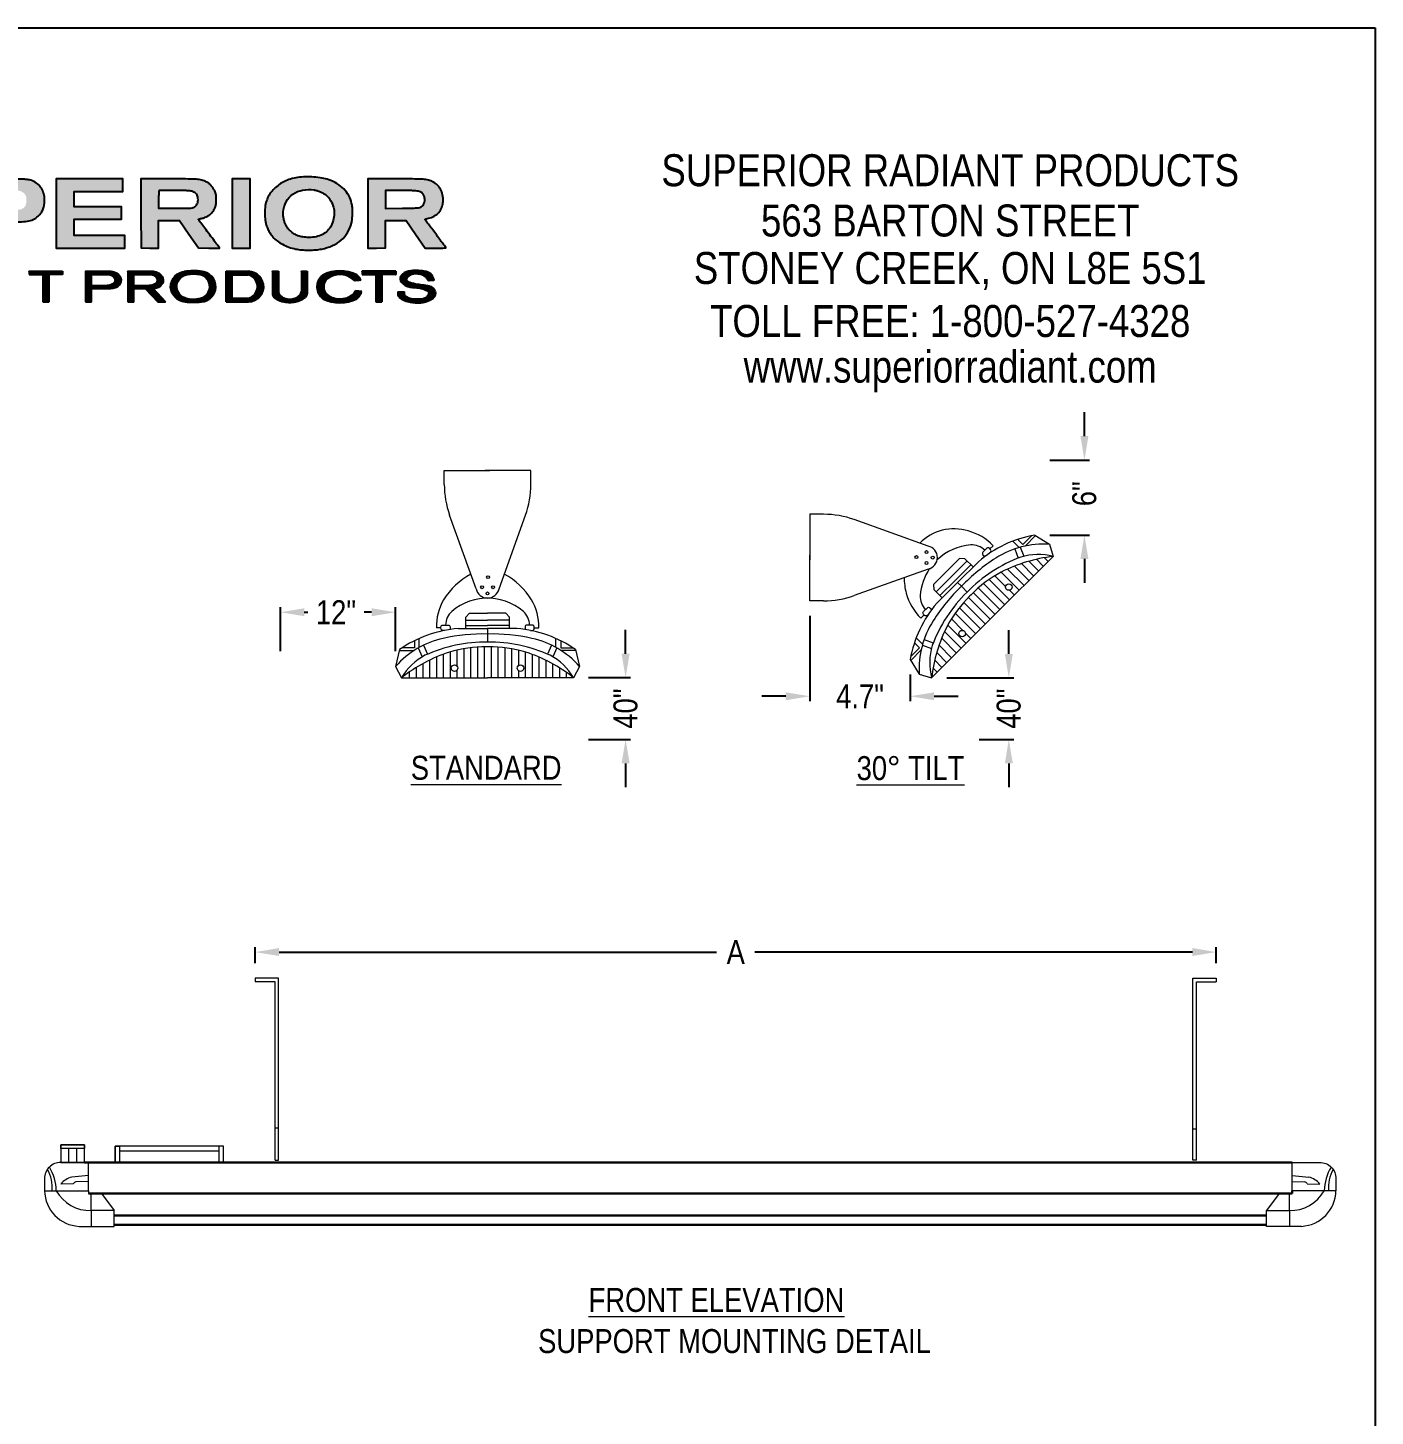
# Model space of a CAD drawing. Extents: x 0 to 216, y -4 to 280.
# Drawn here: x 82 to 216, y 141.8 to 280 of the extents above; entities that cross this region are included whole.
import ezdxf

# ---------------------------------------------------------------- set-up
doc = ezdxf.new("R2010")
doc.units = 0
doc.header["$LTSCALE"] = 10
doc.header["$MEASUREMENT"] = 0
doc.layers.get('0').update_dxf_attribs({"linetype": 'CONTINUOUS'})
for name, color, linetype, lineweight in [('CADdetails-1-ANNO', 41, 'CONTINUOUS', 5), ('CADdetails-3-FINE', 11, 'CONTINUOUS', 5), ('CADdetails-4-LIGHT', 3, 'CONTINUOUS', 9), ('CADdetails-6-HEAVY', 6, 'CONTINUOUS', 30), ('Company LOGO$0$CADdetails-1-ANNO', 41, 'CONTINUOUS', 5)]:
    doc.layers.add(name, color=color, linetype=linetype, lineweight=lineweight)
doc.layers.add('Company LOGO$0$CADdetails-9-TITLEBLOCK', color=7, linetype='CONTINUOUS')
doc.styles.add('CADdetails-DIMENSIONS', font='ARIALN.TTF', dxfattribs={"height": 2.38})
doc.styles.add('CADdetails-NOTES', font='ARIALN.TTF', dxfattribs={"height": 2.38})
doc.styles.add('Company LOGO$0$CADdetails-SUBHEADING', font='ARIALN.TTF', dxfattribs={"height": 3.18})
doc.dimstyles.new('CADdetails-LEADER', dxfattribs={"dimtxt": 2.38, "dimasz": 2.38, "dimexe": 0.5, "dimexo": 1.5, "dimgap": 1, "dimtad": 0, "dimzin": 0, "dimdsep": 46, "dimtxsty": 'CADdetails-DIMENSIONS', "dimcen": 1, "dimclrd": 256, "dimclre": 256, "dimclrt": 256, "dimadec": 0, "dimazin": 0, "dimtfac": 1, "dimtdec": 4, "dimtofl": 0, "dimtmove": 0, "dimatfit": 3, "dimfxl": 1, "dimtolj": 1, "dimtzin": 0, "dimarcsym": 0})
pattern_1 = [(45, (-49.9364405, 225.66883), (-0.00461901477, 0.00461901477), [])]

# ---------------------------------------------------------------- blocks, each defined once
blk = doc.blocks.new('*T13')
at = {"layer": 'Company LOGO$0$CADdetails-1-ANNO', "color": 0, "transparency": 16777216, "char_height": 3.18, "width": 65.4473, "attachment_point": 5, "style": 'Company LOGO$0$CADdetails-SUBHEADING'}
for s, insert in [('SUPERIOR RADIANT PRODUCTS', (32.78, -2.5)), ('563 BARTON STREET', (32.78, -7.5))]:
    blk.add_mtext(s, dxfattribs=dict(at, insert=insert))
at = {"layer": 'Company LOGO$0$CADdetails-1-ANNO', "transparency": 16777216, "char_height": 3.18, "width": 65.4473, "attachment_point": 5, "style": 'Company LOGO$0$CADdetails-SUBHEADING'}
for s, insert in [('STONEY CREEK, ON L8E 5S1', (32.78, -12.5)), ('TOLL FREE: 1-800-527-4328', (32.78, -17.5)), ('www.superiorradiant.com', (32.78, -22.5))]:
    blk.add_mtext(s, dxfattribs=dict(at, insert=insert))
blk = doc.blocks.new('Company LOGO')
at = {"layer": 'Company LOGO$0$CADdetails-9-TITLEBLOCK', "true_color": 0x000000}
h = blk.add_hatch(color=18, dxfattribs=at)
h.dxf.hatch_style = 1
h.set_gradient(color2=(0, 0, 0), name='HEMISPHERICAL')
h.paths.add_polyline_path([(82.11, 260.79, 0.07868), (82.63, 260.99, 0.067262), (83.09, 261.35, 0.060851), (83.35, 261.68, 0.055933), (83.53, 262.08, 0.052707), (83.62, 262.53, 0.114528), (83.49, 263.68, 0.074393), (83.24, 264.15, 0.082371), (82.82, 264.54, 0.067527), (82.28, 264.82, 0.068457), (81.86, 264.91, 0.011927), (80.97, 264.94, 0.000674), (79.24, 264.95), (76.53, 264.97), (76.53, 261.52), (76.53, 258.06), (77.41, 258.08), (78.28, 258.09), (78.3, 259.38), (78.31, 260.68), (79.93, 260.68, 0.008199), (81.35, 260.7, 0.044275)])
h.paths.add_polyline_path([(79.73, 263.8), (78.31, 263.82), (78.31, 262.82), (78.31, 261.83), (79.56, 261.83, 0.004995), (80.43, 261.84, 0.022217), (80.94, 261.87, 0.038518), (81.27, 261.93, 0.089222), (81.5, 262.04, 0.153469), (81.77, 262.39, 0.108377), (81.83, 262.89, 0.33505), (81.35, 263.69, 0.111427), (81.1, 263.78, 0.002975)], flags=16)
h = blk.add_hatch(color=18, dxfattribs=at)
h.dxf.hatch_style = 1
h.set_gradient(color2=(0, 0, 0), name='HEMISPHERICAL')
h.paths.add_polyline_path([(86.56, 262.19), (86.56, 262.95), (86.56, 263.71), (88.99, 263.71), (91.42, 263.71), (91.42, 264.34), (91.42, 264.96), (88.11, 264.96), (84.79, 264.96), (84.79, 261.51), (84.79, 258.06), (88.21, 258.06), (91.63, 258.06), (91.63, 258.69), (91.63, 259.32), (89.11, 259.33), (86.59, 259.34), (86.58, 260.14), (86.56, 260.94), (88.92, 260.94), (91.27, 260.94), (91.27, 261.57), (91.27, 262.19), (88.92, 262.19)])
h = blk.add_hatch(color=18, dxfattribs=at)
h.dxf.hatch_style = 1
h.set_gradient(color2=(0, 0, 0), name='HEMISPHERICAL')
h.paths.add_polyline_path([(99.27, 264.84, 0.040744), (98.75, 264.92, 0.017185), (97.91, 264.95, 0.001825), (95.96, 264.96), (93.2, 264.96), (93.21, 261.53), (93.23, 258.09), (94.1, 258.08), (94.98, 258.06), (94.98, 259.45), (94.98, 260.83), (96.01, 260.83), (97.04, 260.83), (97.98, 259.46), (98.93, 258.09), (99.98, 258.08, 0.002485), (100.39, 258.07, 0.007859), (101.04, 258.08, 0.249062), (101.04, 258.09, 0.094653), (101.04, 258.1, 0.008065), (100.64, 258.65, -0.000707), (99.39, 260.3, -0.012975), (98.9, 260.98, 0.083534), (99.72, 261.18, 0.063156), (100.07, 261.39, 0.065463), (100.35, 261.67, 0.081268), (100.64, 262.21, 0.058131), (100.7, 262.57, 0.007145), (100.7, 262.9, 0.007143), (100.7, 263.23, 0.032421), (100.68, 263.43, 0.035338), (100.65, 263.55, 0.070572), (100.4, 264.05, 0.07984), (99.96, 264.52, 0.086812)])
h.paths.add_polyline_path([(98.73, 262.43, -0.279914), (98.32, 262.08, -0.026815), (98.07, 262.05, -0.01179), (97.63, 262.04, -0.001331), (96.64, 262.04), (94.98, 262.04), (94.98, 263.04, -0.010957), (94.99, 263.5, -0.003034), (95, 263.8, -0.001314), (95.74, 263.81, -0.003524), (96.65, 263.8, -0.001744), (98.24, 263.69, -0.348502), (98.86, 263.18, -0.130841)], flags=16)
h = blk.add_hatch(color=18, dxfattribs=at)
h.dxf.hatch_style = 1
h.set_gradient(color2=(0, 0, 0), name='HEMISPHERICAL')
h.paths.add_polyline_path([(104.07, 264.96), (103.18, 264.96), (102.29, 264.96), (102.29, 261.51), (102.29, 258.06), (103.18, 258.06), (104.07, 258.06), (104.07, 261.51)])
h = blk.add_hatch(color=18, dxfattribs=at)
h.dxf.hatch_style = 1
h.set_gradient(color2=(0, 0, 0), name='HEMISPHERICAL')
h.paths.add_polyline_path([(105.61, 262.39, -0.110772), (106.05, 263.47, -0.072017), (106.79, 264.26, -0.062718), (107.5, 264.71, -0.042543), (108.1, 264.94, -0.029501), (108.8, 265.09, -0.031802), (109.57, 265.16, -0.023966), (110.42, 265.14, -0.024363), (111.24, 265.04, -0.040526), (111.91, 264.87, -0.055199), (112.72, 264.49, -0.09864), (113.72, 263.57, -0.129738), (114.24, 262.22, -0.042027), (114.24, 261.01, -0.041922), (114.16, 260.55, -0.073124), (113.77, 259.63, -0.078052), (113.14, 258.87, -0.07375), (112.28, 258.32, -0.075434), (110.83, 257.92, -0.01988), (109.9, 257.88, -0.020507), (108.95, 257.92, -0.048332), (107.94, 258.17, -0.063167), (106.87, 258.72, -0.063511), (106.34, 259.18, -0.04192), (106.12, 259.48, -0.046125), (105.74, 260.23, -0.043491), (105.61, 260.66, -0.021307), (105.58, 260.83, -0.007529), (105.56, 261.02, -0.067361)])
h.paths.add_polyline_path([(112.32, 262.32, -0.129864), (112.42, 261.14, -0.07732), (112.1, 260.23, -0.205339), (110.88, 259.26, -0.064917), (109.92, 259.14, -0.044326), (109.18, 259.21, -0.144234), (108.13, 259.73, -0.025769), (107.92, 259.95, -0.105558), (107.54, 260.58, -0.021178), (107.44, 260.91, -0.018498), (107.4, 261.11, -0.045185), (107.37, 261.45, -0.018519), (107.38, 261.64, -0.098369), (107.68, 262.68, -0.117492), (108.34, 263.44, -0.112412), (109.3, 263.85, -0.084426), (110.45, 263.86, -0.03394), (110.9, 263.74, 0.028926), (110.67, 263.81, -0.076069), (111.6, 263.39, -0.029427), (111.87, 263.11, -0.093366)], flags=16)
h = blk.add_hatch(color=18, dxfattribs=at)
h.dxf.hatch_style = 1
h.set_gradient(color2=(0, 0, 0), name='HEMISPHERICAL')
h.paths.add_polyline_path([(123.26, 262.56, 0.067987), (123.26, 263.21, 0.075808), (123.08, 263.82, 0.079758), (122.74, 264.32, 0.087572), (122.27, 264.67, 0.054831), (121.82, 264.83, 0.04221), (121.31, 264.92, 0.017797), (120.47, 264.95, 0.001886), (118.52, 264.96), (115.78, 264.96), (115.78, 261.51), (115.78, 258.06), (116.65, 258.08), (117.53, 258.09), (117.54, 259.46), (117.56, 260.83), (118.57, 260.83), (119.59, 260.83), (120.54, 259.45), (121.49, 258.06), (122.52, 258.06, 0.003362), (122.92, 258.07, 0.005604), (123.26, 258.08, 0.00126), (123.55, 258.09, 0.402282), (123.56, 258.1, 0.159835), (123.55, 258.13, 0.000273), (123.26, 258.52, 0.002023), (122.93, 258.97, 0.001246), (122.54, 259.49, -0.001164), (122.15, 260.01, -0.001822), (121.81, 260.46, -0.000521), (121.5, 260.9, -0.288121), (121.5, 260.94, -0.142616), (121.52, 260.97, -0.069498), (121.58, 260.99, -0.020019), (121.68, 261.01, 0.070054), (122.27, 261.19, 0.084379), (122.75, 261.53, 0.086558), (123.09, 261.99, 0.078329)])
h.paths.add_polyline_path([(120.31, 262.06, 0.01334), (120.72, 262.08, 0.035723), (120.95, 262.11, 0.108443), (121.09, 262.17, 0.0395), (121.26, 262.33, 0.078286), (121.37, 262.48, 0.077259), (121.43, 262.66, 0.037598), (121.45, 262.9, 0.072556), (121.4, 263.25, 0.12507), (121.24, 263.51, 0.113794), (120.98, 263.67, 0.05377), (120.58, 263.76, 0.018823), (120.35, 263.78, 0.00312), (119.92, 263.8, 0.003423), (119.41, 263.81, 0.003022), (118.87, 263.81), (117.55, 263.81), (117.55, 262.92), (117.55, 262.03), (119.25, 262.05, 0.001109)], flags=16)
at = {"layer": 'Company LOGO$0$CADdetails-9-TITLEBLOCK', "true_color": 0xff6612}
h = blk.add_hatch(dxfattribs=at)
h.set_pattern_fill('ANSI31', color=30, scale=0.052258)
h.set_pattern_definition(pattern_1)
h.paths.add_polyline_path([(84.05, 255.45), (85.42, 255.45), (85.42, 255.77), (82.09, 255.77), (82.09, 255.45), (83.46, 255.45), (83.46, 252.72), (84.05, 252.72)])
h = blk.add_hatch(dxfattribs=at)
h.set_pattern_fill('ANSI31', color=30, scale=0.052258)
h.set_pattern_definition(pattern_1)
edge = h.paths.add_edge_path()
edge.add_spline(control_points=[(90.22, 254.04), (90.47, 254.08), (90.98, 254.15), (91.4, 254.95), (90.91, 255.65), (90.43, 255.73), (90.22, 255.77)], knot_values=[0, 0, 0, 0, 3.492967, 7.009247, 10.7693, 13.785722, 13.785722, 13.785722, 13.785722], degree=3, periodic=0)
edge.add_line((90.22, 255.77), (87.72, 255.77))
edge.add_line((87.72, 255.77), (87.72, 252.72))
edge.add_line((87.72, 252.72), (88.31, 252.72))
edge.add_line((88.31, 252.72), (88.31, 254.04))
edge.add_line((88.31, 254.04), (90.22, 254.04))
edge = h.paths.add_edge_path(flags=16)
edge.add_line((88.31, 255.45), (88.31, 254.35))
edge.add_line((88.31, 254.35), (89.85, 254.35))
edge.add_spline(control_points=[(89.85, 254.35), (89.98, 254.36), (90.3, 254.38), (90.8, 254.78), (90.41, 255.39), (90.04, 255.43), (89.85, 255.45)], knot_values=[0, 0, 0, 0, 1.842399, 4.622768, 7.1946, 9.854991, 9.854991, 9.854991, 9.854991], degree=3, periodic=0)
edge.add_line((89.85, 255.45), (88.31, 255.45))
h = blk.add_hatch(dxfattribs=at)
h.set_pattern_fill('ANSI31', color=30, scale=0.052258)
h.set_pattern_definition(pattern_1)
edge = h.paths.add_edge_path()
edge.add_spline(control_points=[(94.42, 254.04), (94.67, 254.08), (95.17, 254.15), (95.59, 254.95), (95.1, 255.65), (94.63, 255.73), (94.42, 255.77)], knot_values=[0, 0, 0, 0, 13.971866, 28.036988, 43.077201, 55.142889, 55.142889, 55.142889, 55.142889], degree=3, periodic=0)
edge.add_line((94.42, 255.77), (91.91, 255.77))
edge.add_line((91.91, 255.77), (91.91, 252.72))
edge.add_line((91.91, 252.72), (92.5, 252.72))
edge.add_line((92.5, 252.72), (92.5, 254.04))
edge.add_line((92.5, 254.04), (93.65, 254.04))
edge.add_line((93.65, 254.04), (94.9, 252.72))
edge.add_line((94.9, 252.72), (95.67, 252.72))
edge.add_line((95.67, 252.72), (94.42, 254.04))
edge = h.paths.add_edge_path(flags=16)
edge.add_spline(control_points=[(94.05, 255.45), (94.23, 255.43), (94.61, 255.39), (94.99, 254.78), (94.49, 254.38), (94.17, 254.36), (94.05, 254.35)], knot_values=[0, 0, 0, 0, 10.641563, 20.928893, 32.05037, 39.419964, 39.419964, 39.419964, 39.419964], degree=3, periodic=0)
edge.add_line((94.05, 254.35), (92.5, 254.35))
edge.add_line((92.5, 254.35), (92.5, 255.45))
edge.add_line((92.5, 255.45), (94.05, 255.45))
h = blk.add_hatch(dxfattribs=at)
h.set_pattern_fill('ANSI31', color=30, scale=0.052258)
h.set_pattern_definition(pattern_1)
h.paths.add_polyline_path([(99.29, 255.75, 0.066764), (97.52, 255.75, 0.370424), (96.16, 254.16, 0.345049), (97.51, 252.73, 0.062218), (99.33, 252.73, 0.345049), (100.68, 254.16, 0.377117)])
h.paths.add_polyline_path([(100.06, 254.19, -0.370184), (98.93, 253.04, -0.073295), (97.91, 253.04, -0.370184), (96.78, 254.19, -0.395053), (97.89, 255.44, -0.075891), (98.95, 255.44, -0.395053)], flags=16)
h = blk.add_hatch(dxfattribs=at)
h.set_pattern_fill('ANSI31', color=30, scale=0.052258)
h.set_pattern_definition(pattern_1)
h.paths.add_polyline_path([(103.74, 255.77), (101.7, 255.77), (101.7, 252.72), (103.91, 252.72, 0.378342), (105.43, 254.16, 0.431115)])
h.paths.add_polyline_path([(102.29, 255.41), (102.29, 253.08), (103.91, 253.08, 0.317845), (104.81, 254.19, 0.345632), (103.91, 255.41)], flags=16)
h = blk.add_hatch(dxfattribs=at)
h.set_pattern_fill('ANSI31', color=30, scale=0.052258)
h.set_pattern_definition(pattern_1)
h.paths.add_polyline_path([(109.77, 255.77), (109.18, 255.77), (109.18, 253.75, -0.208331), (109.01, 253.37, -0.393179), (107.05, 253.37, -0.208331), (106.89, 253.75), (106.89, 255.77), (106.3, 255.77), (106.3, 253.56, 0.221294), (106.48, 253.16, 0.347862), (109.58, 253.2, 0.226398), (109.77, 253.6)])
h = blk.add_hatch(dxfattribs=at)
h.set_pattern_fill('ANSI31', color=30, scale=0.052258)
h.set_pattern_definition(pattern_1)
h.paths.add_polyline_path([(111.32, 255.4, 0.501801), (111.32, 253.04, 0.250207), (114.69, 253.04, 0.0897), (114.84, 253.15, 0.101222), (115.18, 253.77), (114.58, 253.83, -0.063198), (114.43, 253.58, -0.052019), (114.35, 253.5, -0.371729), (111.6, 253.56, -0.307702), (111.6, 254.88, -0.416734), (114.46, 254.83), (115.09, 254.89, 0.073785), (114.84, 255.29, 0.0897), (114.69, 255.4, 0.250207)])
h = blk.add_hatch(dxfattribs=at)
h.set_pattern_fill('ANSI31', color=30, scale=0.052258)
h.set_pattern_definition(pattern_1)
h.paths.add_polyline_path([(117.19, 255.45), (118.56, 255.45), (118.56, 255.77), (115.22, 255.77), (115.22, 255.45), (116.6, 255.45), (116.6, 252.72), (117.19, 252.72)])
h = blk.add_hatch(dxfattribs=at)
h.set_pattern_fill('ANSI31', color=30, scale=0.052258)
h.set_pattern_definition(pattern_1)
edge = h.paths.add_edge_path()
edge.add_spline(control_points=[(122.4, 254.88), (122.33, 255.07), (122.09, 255.72), (121.08, 255.84), (120.01, 255.85), (119.28, 255.64), (118.84, 254.9), (119.56, 254.2), (120.5, 254.15), (121.06, 254.1), (121.97, 253.75), (121.61, 252.95), (120.64, 253), (119.82, 253.01), (119.41, 253.42), (119.42, 253.62), (119.42, 253.72)], knot_values=[0, 0, 0, 0, 10.880293, 38.536784, 52.198906, 69.084605, 79.050115, 94.880734, 114.206106, 133.18055, 141.847279, 151.150607, 171.78133, 191.290459, 196.793049, 202.428967, 202.428967, 202.428967, 202.428967], degree=3, periodic=0)
edge.add_line((119.42, 253.72), (118.81, 253.72))
edge.add_spline(control_points=[(118.81, 253.72), (118.8, 253.61), (118.76, 253.3), (119.25, 252.83), (120.1, 252.65), (121.23, 252.49), (122.84, 253.18), (122.24, 254.27), (121.26, 254.43), (120.53, 254.5), (119.46, 254.81), (119.9, 255.48), (120.61, 255.54), (121.42, 255.41), (121.69, 255.01), (121.82, 254.83)], knot_values=[0, 0, 0, 0, 6.302004, 17.198176, 34.176274, 55.311817, 87.665291, 100.569784, 113.56704, 141.10378, 152.434188, 159.739989, 177.106584, 191.616594, 203.85098, 203.85098, 203.85098, 203.85098], degree=3, periodic=0)
edge.add_line((121.82, 254.83), (122.4, 254.88))
at = {"layer": 'Company LOGO$0$CADdetails-9-TITLEBLOCK'}
for p, q in [((0, 280), (216, 280)), ((216, 280), (216, 0))]:
    blk.add_line(p, q, dxfattribs=at)
at = {"layer": 'Company LOGO$0$CADdetails-9-TITLEBLOCK', "color": 30, "true_color": 0xff6612}
for p, q in [((82.09, 255.77), (82.09, 255.45)), ((82.09, 255.77), (85.42, 255.77)), ((85.42, 255.77), (85.42, 255.45)), ((87.72, 255.77), (87.72, 252.72)), ((87.72, 255.77), (90.22, 255.77)), ((91.91, 255.77), (91.91, 252.72)), ((91.91, 255.77), (94.42, 255.77)), ((101.7, 252.72), (101.7, 255.77)), ((101.7, 255.77), (103.91, 255.77)), ((106.3, 255.77), (106.3, 253.56)), ((106.3, 255.77), (106.89, 255.77)), ((106.89, 255.77), (106.89, 253.75)), ((109.18, 255.77), (109.18, 253.75)), ((109.18, 255.77), (109.77, 255.77)), ((109.77, 255.77), (109.77, 253.6)), ((115.22, 255.77), (115.22, 255.45)), ((118.56, 255.77), (115.22, 255.77)), ((118.56, 255.77), (118.56, 255.45)), ((82.09, 255.45), (83.46, 255.45)), ((83.46, 255.45), (83.46, 252.72)), ((84.05, 255.45), (84.05, 252.72)), ((85.42, 255.45), (84.05, 255.45)), ((88.31, 254.35), (88.31, 255.45)), ((88.31, 255.45), (89.85, 255.45)), ((88.31, 254.35), (89.85, 254.35)), ((92.5, 254.35), (92.5, 255.45)), ((92.5, 255.45), (94.05, 255.45)), ((92.5, 254.35), (94.05, 254.35)), ((102.29, 253.08), (102.29, 255.41)), ((102.29, 255.41), (103.91, 255.41)), ((115.09, 254.89), (114.46, 254.83)), ((115.22, 255.45), (116.6, 255.45)), ((116.6, 255.45), (116.6, 252.72)), ((117.19, 255.45), (117.19, 252.72)), ((118.56, 255.45), (117.19, 255.45)), ((122.4, 254.88), (121.82, 254.83)), ((88.31, 252.72), (88.31, 254.04)), ((88.31, 254.04), (90.22, 254.04)), ((92.5, 252.72), (92.5, 254.04)), ((92.5, 254.04), (93.65, 254.04)), ((93.65, 254.04), (94.9, 252.72)), ((94.42, 254.04), (95.67, 252.72)), ((102.29, 253.08), (103.91, 253.08)), ((115.18, 253.77), (114.58, 253.83)), ((118.81, 253.72), (119.42, 253.72)), ((83.46, 252.72), (84.05, 252.72)), ((87.72, 252.72), (88.31, 252.72)), ((91.91, 252.72), (92.5, 252.72)), ((94.9, 252.72), (95.67, 252.72)), ((101.7, 252.72), (103.91, 252.72)), ((116.6, 252.72), (117.19, 252.72))]:
    blk.add_line(p, q, dxfattribs=at)
at = {"layer": 'Company LOGO$0$CADdetails-9-TITLEBLOCK'}
for points in [[(76.53, 261.52), (76.53, 258.06), (77.41, 258.08), (78.28, 258.09), (78.3, 259.38), (78.31, 260.68), (79.93, 260.68, 0.008199), (81.35, 260.7, 0.044275), (82.11, 260.79, 0.07868), (82.63, 260.99, 0.067262), (83.09, 261.35, 0.060851), (83.35, 261.68, 0.055933), (83.53, 262.08, 0.052707), (83.62, 262.53, 0.043525), (83.63, 263.02, 0.061929), (83.5, 263.64, 0.080742), (83.24, 264.15, 0.082371), (82.82, 264.54, 0.067527), (82.28, 264.82, 0.047443), (81.99, 264.88, 0.023978), (81.62, 264.92, 0.008676), (80.97, 264.94, 0.000674), (79.24, 264.95), (76.53, 264.97)], [(100.55, 258.76, -0.000555), (99.57, 260.05, -0.005749), (99.17, 260.59, -0.006029), (98.94, 260.91, -0.506618), (98.96, 260.96, -0.011708), (99, 260.97, -0.001677), (99.08, 260.99, -0.001907), (99.18, 261.02, -0.001626), (99.29, 261.04, 0.04471), (99.72, 261.18, 0.063156), (100.07, 261.39, 0.065463), (100.35, 261.67, 0.052748), (100.56, 262.03, 0.025556), (100.64, 262.21, 0.045137), (100.68, 262.37, 0.031849), (100.7, 262.57, 0.007145), (100.7, 262.9, 0.007143), (100.7, 263.23, 0.032421), (100.68, 263.43, 0.045575), (100.64, 263.58, 0.024509), (100.56, 263.77, 0.04063), (100.4, 264.05, 0.038018), (100.2, 264.31, 0.039172), (99.96, 264.52, 0.051633), (99.71, 264.67, 0.053994), (99.27, 264.84, 0.040744), (98.75, 264.92, 0.017185), (97.91, 264.95, 0.001825), (95.96, 264.96), (93.2, 264.96), (93.21, 261.53), (93.23, 258.09), (94.1, 258.08), (94.98, 258.06), (94.98, 259.45), (94.98, 260.83), (96.01, 260.83), (97.04, 260.83), (97.98, 259.46), (98.93, 258.09), (99.98, 258.08, 0.002485), (100.39, 258.07, 0.004145), (100.73, 258.07, 0.000692), (101.03, 258.08, 0.409563), (101.04, 258.09, 0.158216), (101.03, 258.11, 0.000662), (100.9, 258.3, 0.003163), (100.74, 258.51, 0.001977)], [(108.8, 265.09, 0.029501), (108.1, 264.94, 0.042544), (107.5, 264.71, 0.045051), (106.98, 264.41, 0.039423), (106.5, 264, 0.045556), (106.05, 263.47, 0.059186), (105.76, 262.92, 0.056447), (105.59, 262.29, 0.036714), (105.54, 261.54, 0.012264), (105.54, 261.31, 0.009256), (105.56, 261.06, 0.009372), (105.58, 260.83, 0.021307), (105.61, 260.66, 0.038169), (105.72, 260.28, 0.024289), (105.9, 259.87, 0.024391), (106.12, 259.48, 0.041921), (106.34, 259.18, 0.05254), (106.77, 258.79, 0.038209), (107.31, 258.45, 0.035871), (107.94, 258.17, 0.032846), (108.62, 257.98, 0.036408), (109.16, 257.9, 0.015782), (109.9, 257.88, 0.015829), (110.64, 257.9, 0.033806), (111.2, 257.98, 0.056276), (112.28, 258.32, 0.07375), (113.14, 258.87, 0.078052), (113.77, 259.63, 0.073126), (114.16, 260.55, 0.040232), (114.23, 260.99, 0.019552), (114.26, 261.55, 0.019543), (114.25, 262.12, 0.041194), (114.18, 262.55, 0.071142), (113.89, 263.3, 0.064832), (113.39, 263.96, 0.061924), (112.72, 264.49, 0.055199), (111.91, 264.87, 0.040525), (111.24, 265.04, 0.024363), (110.42, 265.14, 0.023966), (109.57, 265.16, 0.031801)], [(110.45, 263.86, -0.036517), (110.75, 263.79, -0.025131), (111.07, 263.67, -0.025318), (111.38, 263.52, -0.041251), (111.62, 263.36, -0.030263), (111.71, 263.28, -0.012793), (111.81, 263.17, -0.012603), (111.92, 263.04, -0.016086), (112.01, 262.92, -0.069213), (112.32, 262.32, -0.072218), (112.45, 261.67, -0.069794), (112.39, 260.98, -0.058508), (112.14, 260.3, -0.078364), (111.78, 259.8, -0.077949), (111.29, 259.44, -0.070779), (110.67, 259.21, -0.050031), (109.92, 259.14, -0.035755), (109.32, 259.18, -0.054356), (108.82, 259.31, -0.059242), (108.38, 259.54, -0.054154), (108, 259.87, -0.026305), (107.79, 260.1, -0.041436), (107.65, 260.33, -0.039405), (107.54, 260.58, -0.021178), (107.44, 260.91, -0.017627), (107.4, 261.1, -0.022911), (107.38, 261.28, -0.023123), (107.37, 261.45, -0.018519), (107.38, 261.64, -0.098368), (107.68, 262.68, -0.117493), (108.34, 263.44, -0.112411), (109.3, 263.85, -0.084427)], [(121.81, 260.46, -0.000476), (121.52, 260.85, -0.067072), (121.49, 260.91, -0.216906), (121.5, 260.94, -0.142616), (121.52, 260.97, -0.069498), (121.58, 260.99, -0.020019), (121.68, 261.01, 0.070054), (122.27, 261.19, 0.084379), (122.75, 261.53, 0.086558), (123.09, 261.99, 0.078329), (123.26, 262.56, 0.067987), (123.26, 263.21, 0.075808), (123.08, 263.82, 0.079758), (122.74, 264.32, 0.087572), (122.27, 264.67, 0.054831), (121.82, 264.83, 0.04221), (121.31, 264.92, 0.017797), (120.47, 264.95, 0.001886), (118.52, 264.96), (115.78, 264.96), (115.78, 261.51), (115.78, 258.06), (116.65, 258.08), (117.53, 258.09), (117.54, 259.46), (117.56, 260.83), (118.57, 260.83), (119.59, 260.83), (120.54, 259.45), (121.49, 258.06), (122.52, 258.06, 0.003362), (122.92, 258.07, 0.005604), (123.26, 258.08, 0.00126), (123.55, 258.09, 0.402282), (123.56, 258.1, 0.159835), (123.55, 258.13, 0.000273), (123.26, 258.52, 0.002023), (122.93, 258.97, 0.001246), (122.54, 259.49, -0.001164), (122.15, 260.01, -0.001822)], [(97.63, 262.04, 0.01179), (98.07, 262.05, 0.026815), (98.32, 262.08, 0.082369), (98.48, 262.13, 0.063165), (98.66, 262.26, 0.078468), (98.79, 262.43, 0.07563), (98.87, 262.63, 0.053833), (98.9, 262.87, 0.045443), (98.87, 263.13, 0.076629), (98.8, 263.35, 0.082794), (98.67, 263.52, 0.062214), (98.48, 263.65, 0.059299), (98.29, 263.73, 0.046438), (98.07, 263.77, 0.016142), (97.7, 263.79, 0.001145), (96.65, 263.8, 0.002386), (96.04, 263.81, 0.003837), (95.51, 263.81, 0.000815), (95.05, 263.8, 0.197981), (95.02, 263.78, 0.181789), (95, 263.75, 0.002505), (94.99, 263.5, 0.006665), (94.98, 263.22, 0.004291), (94.98, 262.89), (94.98, 262.04), (96.64, 262.04, 0.001331)], [(119.25, 262.05, 0.001109), (120.31, 262.06, 0.01334), (120.72, 262.08, 0.035723), (120.95, 262.11, 0.108443), (121.09, 262.17, 0.0395), (121.26, 262.33, 0.078286), (121.37, 262.48, 0.077259), (121.43, 262.66, 0.037598), (121.45, 262.9, 0.072556), (121.4, 263.25, 0.12507), (121.24, 263.51, 0.113794), (120.98, 263.67, 0.05377), (120.58, 263.76, 0.018823), (120.35, 263.78, 0.00312), (119.92, 263.8, 0.003423), (119.41, 263.81, 0.003022), (118.87, 263.81), (117.55, 263.81), (117.55, 262.92), (117.55, 262.03)]]:
    blk.add_lwpolyline(points, format="xyb", close=True, dxfattribs=at)
for points in [[(84.79, 261.51), (84.79, 258.06), (88.21, 258.06), (91.63, 258.06), (91.63, 258.69), (91.63, 259.32), (89.11, 259.33), (86.59, 259.34), (86.58, 260.14), (86.56, 260.94), (88.92, 260.94), (91.27, 260.94), (91.27, 261.57), (91.27, 262.19), (88.92, 262.19), (86.56, 262.19), (86.56, 262.95), (86.56, 263.71), (88.99, 263.71), (91.42, 263.71), (91.42, 264.34), (91.42, 264.96), (88.11, 264.96), (84.79, 264.96)], [(102.29, 261.51), (102.29, 258.06), (103.18, 258.06), (104.07, 258.06), (104.07, 261.51), (104.07, 264.96), (103.18, 264.96), (102.29, 264.96)]]:
    blk.add_lwpolyline(points, close=True, dxfattribs=at)
at = {"layer": 'Company LOGO$0$CADdetails-9-TITLEBLOCK', "color": 30, "true_color": 0xff6612}
for points in [[(97.61, 252.72, -0.364055), (96.16, 254.16, -0.400261), (97.68, 255.77, -0.347416)], [(99.23, 252.72, 0.364055), (100.68, 254.16, 0.400261), (99.16, 255.77, 0.347416)], [(103.91, 252.72, 0.378342), (105.43, 254.16, 0.400261), (103.91, 255.77, 0.347416)], [(97.68, 253.08, -0.317845), (96.78, 254.19, -0.345632), (97.68, 255.41)], [(99.16, 253.08, 0.317845), (100.06, 254.19, 0.345632), (99.16, 255.41)], [(103.91, 253.08, 0.317845), (104.81, 254.19, 0.345632), (103.91, 255.41)]]:
    blk.add_lwpolyline(points, format="xyb", dxfattribs=at)
for centre, radius, start, end in [((98.42, 249.15), 6.66, 82.5364, 97.8148), ((113.01, 252.24), 3.58, 61.9284, 118.1179), ((98.42, 251.98), 3.51, 77.846, 102.154), ((112.2, 254.22), 1.47, 126.7049, 234.8708), ((112.57, 254.22), 1.17, 145.7935, 214.2065), ((113.01, 253.43), 2.02, 43.7778, 134.2704), ((114.45, 254.94), 0.523, 41.4255, 61.9284), ((113.64, 254.23), 1.6, 24.5458, 41.4255), ((98.42, 256.51), 3.51, 257.846, 282.154), ((106.82, 253.56), 0.523, 180, 229.9124), ((108.01, 255.14), 2.49, 232.2503, 308.9737), ((107.41, 253.75), 0.523, 180, 227.0726), ((108.03, 254.43), 1.44, 227.0726, 312.9274), ((108.66, 253.75), 0.523, 312.9274, 0), ((109.25, 253.6), 0.523, 308.9737, 0), ((113.01, 256.2), 3.58, 241.8821, 298.0716), ((113.01, 255.13), 2.11, 228.0444, 309.6106), ((114.02, 253.91), 0.523, 309.6106, 321.5219), ((113.51, 254.31), 1.16, 321.5219, 335.9867), ((114.45, 253.5), 0.523, 298.0716, 318.5745), ((113.51, 254.31), 1.75, 318.9501, 342.0697), ((98.42, 260.05), 7.37, 263.7122, 276.2878)]:
    blk.add_arc(centre, radius, start, end, dxfattribs=at)
for points in [[(90.22, 255.77), (90.82, 255.58), (91.24, 254.92), (90.92, 254.26), (90.22, 254.04)], [(94.42, 255.77), (95.02, 255.58), (95.44, 254.92), (95.11, 254.26), (94.42, 254.04)], [(89.85, 255.45), (90.39, 255.3), (90.64, 254.82), (90.23, 254.41), (89.85, 254.35)], [(94.05, 255.45), (94.58, 255.3), (94.84, 254.82), (94.43, 254.41), (94.05, 254.35)], [(121.82, 254.83), (121.4, 255.31), (120.66, 255.5), (119.79, 255.25), (119.61, 254.92), (120.13, 254.62), (121.54, 254.38), (122.19, 254.17), (122.51, 253.58), (121.12, 252.62), (120.02, 252.67), (119.18, 252.96), (118.81, 253.39), (118.81, 253.72)]]:
    blk.add_spline(points, degree=3, dxfattribs=at)
blk.add_open_spline([(122.4, 254.88), (122.33, 255.07), (122.09, 255.72), (121.08, 255.84), (120.01, 255.85), (119.28, 255.64), (118.84, 254.9), (119.56, 254.2), (120.5, 254.15), (121.06, 254.1), (121.97, 253.75), (121.61, 252.95), (120.64, 253), (119.82, 253.01), (119.41, 253.42), (119.42, 253.62), (119.42, 253.72)], degree=3, knots=[0, 0, 0, 0, 10.880293, 38.536784, 52.198906, 69.084605, 79.050115, 94.880734, 114.206106, 133.18055, 141.847279, 151.150607, 171.78133, 191.290459, 196.793049, 202.428967, 202.428967, 202.428967, 202.428967], dxfattribs=at)
blk.add_blockref('*T13', (140.94, 268.3))
blk = doc.blocks.new('*D4')
at = {"layer": 'CADdetails-1-ANNO', "lineweight": -2, "transparency": 16777216}
for p, q in [((104.58, 186.91), (104.58, 188.52)), ((106.96, 188.02), (150.47, 188.02)), ((197.81, 188.02), (154.3, 188.02)), ((200.19, 186.91), (200.19, 188.52))]:
    blk.add_line(p, q, dxfattribs=at)
at = {"layer": 'CADdetails-1-ANNO', "transparency": 16777216}
for points in [[(106.96, 188.42), (106.96, 187.63), (104.58, 188.02)], [(197.81, 188.42), (197.81, 187.63), (200.19, 188.02)]]:
    blk.add_solid(points, dxfattribs=at)
at = {"layer": 'CADdetails-1-ANNO', "transparency": 16777216, "insert": (152.39, 188.02), "char_height": 2.38, "attachment_point": 5, "style": 'CADdetails-DIMENSIONS'}
blk.add_mtext('\\A1;A', dxfattribs=at)
blk = doc.blocks.new('*D6')
at = {"layer": 'CADdetails-1-ANNO', "lineweight": -2, "transparency": 16777216}
for p, q in [((187.07, 239.36), (187.07, 241.74)), ((183.63, 236.98), (187.57, 236.98)), ((183.63, 229.52), (187.57, 229.52)), ((187.07, 227.14), (187.07, 224.76))]:
    blk.add_line(p, q, dxfattribs=at)
at = {"layer": 'CADdetails-1-ANNO', "transparency": 16777216}
for points in [[(186.68, 239.36), (187.47, 239.36), (187.07, 236.98)], [(186.68, 227.14), (187.47, 227.14), (187.07, 229.52)]]:
    blk.add_solid(points, dxfattribs=at)
at = {"layer": 'CADdetails-1-ANNO', "transparency": 16777216, "insert": (187.07, 233.63), "char_height": 2.38, "attachment_point": 5, "rotation": 90, "style": 'CADdetails-DIMENSIONS'}
blk.add_mtext('\\A1;6"', dxfattribs=at)
blk = doc.blocks.new('*D7')
at = {"layer": 'CADdetails-1-ANNO', "lineweight": -2, "transparency": 16777216}
for p, q in [((159.75, 221.47), (159.75, 212.98)), ((169.74, 215.64), (169.74, 212.98)), ((157.37, 213.48), (154.99, 213.48)), ((172.12, 213.48), (174.5, 213.48))]:
    blk.add_line(p, q, dxfattribs=at)
at = {"layer": 'CADdetails-1-ANNO', "transparency": 16777216}
for points in [[(157.37, 213.87), (157.37, 213.08), (159.75, 213.48)], [(172.12, 213.87), (172.12, 213.08), (169.74, 213.48)]]:
    blk.add_solid(points, dxfattribs=at)
at = {"layer": 'CADdetails-1-ANNO', "transparency": 16777216, "insert": (164.75, 213.48), "char_height": 2.38, "attachment_point": 5, "style": 'CADdetails-DIMENSIONS'}
blk.add_mtext('\\A1;4.7"', dxfattribs=at)
blk = doc.blocks.new('*D8')
at = {"layer": 'CADdetails-1-ANNO', "lineweight": -2, "transparency": 16777216}
for p, q in [((107.09, 217.95), (107.09, 222.34)), ((109.47, 221.84), (109.83, 221.84)), ((116.17, 221.84), (115.41, 221.84)), ((118.55, 217.95), (118.55, 222.34))]:
    blk.add_line(p, q, dxfattribs=at)
at = {"layer": 'CADdetails-1-ANNO', "transparency": 16777216}
for points in [[(109.47, 222.23), (109.47, 221.44), (107.09, 221.84)], [(116.17, 222.23), (116.17, 221.44), (118.55, 221.84)]]:
    blk.add_solid(points, dxfattribs=at)
at = {"layer": 'CADdetails-1-ANNO', "transparency": 16777216, "insert": (112.62, 221.84), "char_height": 2.38, "attachment_point": 5, "style": 'CADdetails-DIMENSIONS'}
blk.add_mtext('\\A1;12"', dxfattribs=at)
blk = doc.blocks.new('*D9')
at = {"layer": 'CADdetails-1-ANNO', "lineweight": -2, "transparency": 16777216}
for p, q in [((141.43, 217.71), (141.43, 220.09)), ((137.75, 215.33), (141.93, 215.33)), ((137.75, 209.18), (141.93, 209.18)), ((141.43, 206.8), (141.43, 204.42))]:
    blk.add_line(p, q, dxfattribs=at)
at = {"layer": 'CADdetails-1-ANNO', "transparency": 16777216}
for points in [[(141.03, 217.71), (141.83, 217.71), (141.43, 215.33)], [(141.03, 206.8), (141.83, 206.8), (141.43, 209.18)]]:
    blk.add_solid(points, dxfattribs=at)
at = {"layer": 'CADdetails-1-ANNO', "transparency": 16777216, "insert": (141.43, 212.25), "char_height": 2.38, "attachment_point": 5, "rotation": 90, "style": 'CADdetails-DIMENSIONS'}
blk.add_mtext('\\A1;40"', dxfattribs=at)
blk = doc.blocks.new('*D10')
at = {"layer": 'CADdetails-1-ANNO', "lineweight": -2, "transparency": 16777216}
for p, q in [((179.55, 217.69), (179.55, 220.07)), ((173.37, 215.31), (180.05, 215.31)), ((176.59, 209.18), (180.05, 209.18)), ((179.55, 206.8), (179.55, 204.42))]:
    blk.add_line(p, q, dxfattribs=at)
at = {"layer": 'CADdetails-1-ANNO', "transparency": 16777216}
for points in [[(179.16, 217.69), (179.95, 217.69), (179.55, 215.31)], [(179.16, 206.8), (179.95, 206.8), (179.55, 209.18)]]:
    blk.add_solid(points, dxfattribs=at)
at = {"layer": 'CADdetails-1-ANNO', "transparency": 16777216, "insert": (179.55, 212.24), "char_height": 2.38, "attachment_point": 5, "rotation": 90, "style": 'CADdetails-DIMENSIONS'}
blk.add_mtext('\\A1;40"', dxfattribs=at)

msp = doc.modelspace()

# ---------------------------------------------------------------- hatches: boundary and pattern name
at = {"layer": 'CADdetails-4-LIGHT'}
h = msp.add_hatch(dxfattribs=at)
h.set_pattern_fill('ANSI31', color=256, scale=5.432119, angle=90)
h.set_pattern_definition([(135, (40.7084, -415.8451), (-0.48013606, -0.48013606), [])])
h.paths.add_polyline_path([(178.8, 225.835, 0.0798032), (175.8, 223.574), (175.684, 223.458, 0.0757342), (173.426, 220.461, 0.0884907), (171.867, 215.306), (177.911, 221.35), (183.955, 227.394, 0.0884907)])
h.paths.add_polyline_path([(175.147, 219.941, -1), (174.684, 219.478, -1)], flags=16)
h.paths.add_polyline_path([(179.783, 224.577, -1), (179.32, 224.114, -1)], flags=16)
h = msp.add_hatch(dxfattribs=at)
h.set_pattern_fill('ANSI31', color=256, scale=5.432119, angle=45)
h.set_pattern_definition([(90, (-419.8815, -138.2217), (-0.6790149, 0), [])])
h.paths.add_polyline_path([(131.5, 217.869, 0.0798032), (127.781, 218.391), (127.617, 218.391, 0.0757342), (123.9, 217.869, 0.0884907), (119.153, 215.326), (127.7, 215.326), (136.248, 215.326, 0.0884907)])
h.paths.add_polyline_path([(124.749, 216.285, -1), (124.095, 216.285, -1)], flags=16)
h.paths.add_polyline_path([(131.306, 216.285, -1), (130.651, 216.285, -1)], flags=16)

# ---------------------------------------------------------------- linework, layer by layer
at = {"layer": 'CADdetails-3-FINE'}
for p, q in [((123.392, 234.565), (123.392, 235.941)), ((123.392, 235.941), (127.935, 235.941)), ((132.008, 235.941), (127.465, 235.941)), ((132.008, 234.565), (132.008, 235.941)), ((126.561, 224.157), (123.924, 231.508)), ((128.839, 224.157), (131.476, 231.508)), ((161.124, 231.587), (159.748, 231.587)), ((159.748, 231.587), (159.748, 227.043)), ((171.533, 228.417), (164.182, 231.055)), ((182.126, 229.518), (183.582, 228.612)), ((177.677, 228.14), (177.999, 228.461)), ((183.582, 228.612), (183.955, 227.394)), ((159.748, 222.971), (159.748, 227.514)), ((176.52, 226.87), (174.456, 224.805)), ((183.955, 227.394), (177.911, 221.35)), ((171.533, 226.14), (164.182, 223.503)), ((161.124, 222.971), (159.748, 222.971)), ((171.121, 221.583), (170.799, 221.262)), ((171.867, 215.306), (177.911, 221.35)), ((123.064, 220.293), (122.609, 220.293)), ((124.78, 220.213), (127.7, 220.213)), ((130.62, 220.213), (127.7, 220.213)), ((118.944, 218.122), (118.555, 216.452)), ((136.456, 218.122), (136.846, 216.452)), ((169.743, 217.135), (170.648, 215.679)), ((118.555, 216.452), (119.153, 215.326)), ((136.846, 216.452), (136.248, 215.326)), ((170.648, 215.679), (171.867, 215.306)), ((119.153, 215.326), (127.7, 215.326)), ((136.248, 215.326), (127.7, 215.326)), ((86.022, 168.464), (86.022, 167.095)), ((86.818, 168.464), (86.818, 167.095)), ((91.079, 168.248), (100.978, 168.248)), ((86.487, 164.97), (85.241, 164.937)), ((88.001, 165.797), (86.341, 165.632)), ((88.001, 165.205), (86.746, 165.152)), ((207.727, 165.797), (209.387, 165.632)), ((207.727, 165.205), (208.982, 165.152)), ((209.241, 164.97), (210.487, 164.937)), ((88.001, 164.277), (88.001, 163.998)), ((88.27, 162.305), (88.27, 163.998)), ((89.29, 163.998), (90.547, 162.305)), ((206.438, 163.998), (205.181, 162.305)), ((207.458, 162.305), (207.458, 163.998)), ((87.073, 160.728), (88.27, 160.728)), ((208.655, 160.728), (207.458, 160.728))]:
    msp.add_line(p, q, dxfattribs=at)
for points in [[(175.996, 226.345), (175.19, 227.15), (174.643, 227.172), (173.366, 225.895)], [(172.916, 223.265), (172.111, 224.07), (172.089, 224.617), (173.366, 225.895)], [(125.523, 220.213), (125.523, 221.351), (125.894, 221.754), (127.7, 221.754)], [(129.878, 220.213), (129.878, 221.351), (129.507, 221.754), (127.7, 221.754)]]:
    msp.add_lwpolyline(points, dxfattribs=at)
for points in [[(85.251, 167.095), (87.589, 167.095), (87.589, 168.853), (85.251, 168.853)], [(85.251, 168.853), (87.589, 168.853), (87.589, 168.464), (85.251, 168.464)], [(90.643, 167.095), (101.415, 167.095), (101.415, 168.722), (90.643, 168.722)], [(90.643, 168.722), (91.079, 168.722), (91.079, 167.095), (90.643, 167.095)], [(101.415, 168.722), (100.978, 168.722), (100.978, 167.095), (101.415, 167.095)], [(90.547, 162.305), (88.27, 162.305), (88.27, 160.728), (90.547, 160.728)], [(205.181, 162.305), (207.458, 162.305), (207.458, 160.728), (205.181, 160.728)]]:
    msp.add_lwpolyline(points, close=True, dxfattribs=at)
for points in [[(88.001, 167.095), (85.251, 167.095, 0.4142136), (83.632, 165.476), (83.632, 164.277), (88.001, 164.277)], [(207.727, 167.095), (210.477, 167.095, -0.4142136), (212.096, 165.476), (212.096, 164.277), (207.727, 164.277)]]:
    msp.add_lwpolyline(points, format="xyb", close=True, dxfattribs=at)
for centre, radius, start, end in [((132.446, 234.565), 9.054, 180, 199.73646), ((122.955, 234.565), 9.054, 340.26354, 0), ((161.124, 222.533), 9.054, 70.26354, 90), ((174.109, 225.289), 4.849, 73.09022, 134.93249), ((174.11, 224.717), 5.398, 43.91419, 74.86202), ((184.175, 217.923), 11.774, 100.02538, 130.55155), ((171.282, 227.279), 1.166, 282.44713, 77.55287), ((176.194, 223.061), 5.491, 94.54206, 133.32104), ((175.81, 226.528), 2.008, 47.40676, 91.45854), ((183.042, 219.769), 8.86, 86.50767, 122.59644), ((188.257, 211.552), 18.592, 122.49398, 136.19498), ((185.921, 213.559), 14.712, 110.62, 135.60467), ((182.464, 221.629), 5.954, 75.49463, 106.82605), ((129.269, 219.44), 6.971, 117.61418, 148.49436), ((126.132, 219.44), 6.971, 31.50564, 62.38582), ((176.112, 225.368), 6.971, 180.70724, 193.49436), ((176.2, 223.067), 5.491, 145.44424, 175.45794), ((127.7, 224.408), 1.166, 192.44713, 347.55287), ((185.702, 213.339), 14.712, 134.39533, 159.38), ((187.709, 211.003), 18.592, 133.80502, 147.50602), ((128.007, 220.395), 5.398, 150.13798, 181.08581), ((127.704, 217.75), 5.491, 87.59043, 130.45794), ((127.696, 217.75), 5.491, 49.54206, 92.40957), ((127.394, 220.395), 5.398, 358.91419, 29.86202), ((161.124, 232.024), 9.054, 270, 289.73646), ((174.543, 225.151), 5.398, 195.13798, 226.08581), ((181.338, 215.085), 11.774, 139.44845, 169.97462), ((172.733, 223.451), 2.008, 178.54146, 222.59324), ((125.524, 220.473), 2.008, 133.54146, 177.59324), ((129.876, 220.473), 2.008, 2.40676, 46.45854), ((125.694, 208.474), 11.774, 94.44845, 124.97462), ((129.707, 208.474), 11.774, 55.02538, 85.55155), ((179.492, 216.218), 8.86, 147.40356, 183.49233), ((125.19, 210.58), 8.86, 102.40356, 138.49233), ((127.545, 204.153), 14.712, 89.39533, 114.38), ((127.312, 201.082), 18.592, 88.80502, 102.50602), ((128.088, 201.082), 18.592, 77.49398, 91.19498), ((127.855, 204.153), 14.712, 65.62, 90.60467), ((130.211, 210.58), 8.86, 41.50767, 77.59644), ((177.632, 216.797), 5.954, 163.17395, 194.50537), ((124.283, 212.305), 5.954, 118.17395, 149.50537), ((131.117, 212.305), 5.954, 30.49463, 61.82605), ((80.704, 164.607), 3.684, 354.86043, 29.11857), ((80.195, 164.194), 4.603, 1.02847, 31.80848), ((215.533, 164.194), 4.603, 148.19152, 178.97153), ((215.024, 164.607), 3.684, 150.88143, 185.13957), ((86.867, 163.579), 2.119, 104.38438, 140.13047), ((86.869, 164.703), 0.466, 105.32123, 145.08484), ((208.859, 164.703), 0.466, 34.91516, 74.67877), ((208.861, 163.579), 2.119, 39.86953, 75.61562), ((87.241, 164.334), 3.609, 180.89635, 267.3235), ((88.159, 166.154), 3.85, 209.17668, 271.65127), ((207.569, 166.154), 3.85, 268.34873, 330.82332), ((208.487, 164.334), 3.609, 272.6765, 359.10365)]:
    msp.add_arc(centre, radius, start, end, dxfattribs=at)
at = {"layer": 'CADdetails-4-LIGHT'}
for p, q in [((180.949, 228.596), (181.811, 229.458)), ((182.209, 229.466), (181.172, 228.429)), ((180.596, 228.284), (179.962, 228.918)), ((180.138, 228.139), (180.482, 227.229)), ((180.452, 229.093), (180.949, 228.596)), ((180.692, 228.311), (181.033, 227.409)), ((172.391, 222.74), (174.456, 224.805)), ((174.456, 224.805), (174.839, 224.421)), ((174.456, 224.805), (174.839, 224.421)), ((174.839, 224.421), (175.409, 223.852)), ((174.839, 224.421), (175.409, 223.852)), ((175.8, 223.574), (175.684, 223.458)), ((127.7, 220.213), (127.7, 219.67)), ((127.7, 220.213), (127.7, 219.67)), ((132.337, 220.293), (132.791, 220.293)), ((120.428, 219.005), (120.428, 218.302)), ((120.898, 218.331), (120.898, 219.227)), ((121.325, 218.552), (121.725, 217.665)), ((127.781, 218.391), (127.617, 218.391)), ((127.7, 219.67), (127.7, 218.864)), ((127.7, 219.67), (127.7, 218.864)), ((134.076, 218.552), (133.675, 217.665)), ((134.502, 218.331), (134.502, 219.227)), ((134.972, 219.005), (134.972, 218.302)), ((170.665, 218.312), (169.803, 217.45)), ((170.167, 218.809), (170.665, 218.312)), ((170.976, 218.665), (170.343, 219.298)), ((170.949, 218.569), (171.852, 218.227)), ((171.122, 219.123), (172.032, 218.779)), ((118.922, 218.026), (120.389, 218.026)), ((120.428, 218.302), (119.209, 218.302)), ((120.811, 218.282), (121.208, 217.403)), ((134.589, 218.282), (134.193, 217.403)), ((134.972, 218.302), (136.191, 218.302)), ((136.478, 218.026), (135.012, 218.026)), ((169.795, 217.052), (170.832, 218.089)), ((106.919, 185.414), (104.578, 185.414)), ((104.578, 185.414), (104.578, 185.057)), ((106.919, 167.31), (106.919, 185.414)), ((197.851, 167.31), (197.851, 185.414)), ((197.851, 185.414), (200.193, 185.414)), ((200.193, 185.414), (200.193, 185.057)), ((106.562, 185.057), (104.578, 185.057)), ((106.562, 167.31), (106.562, 185.057)), ((198.208, 167.31), (198.208, 185.057)), ((198.208, 185.057), (200.193, 185.057)), ((106.919, 170.501), (106.562, 170.501)), ((197.851, 170.443), (198.208, 170.443)), ((106.562, 167.31), (106.919, 167.31)), ((198.208, 167.31), (197.851, 167.31))]:
    msp.add_line(p, q, dxfattribs=at)
for points in [[(177.608, 227.696), (177.737, 227.825, 0.4142136), (177.737, 228.081), (177.618, 228.199, 0.4142136), (177.362, 228.199), (176.975, 227.813, 0.4142136), (176.975, 227.557), (177.156, 227.376)], [(171.565, 221.653), (171.436, 221.524, -0.4142136), (171.18, 221.524), (171.061, 221.643, -0.4142136), (171.061, 221.899), (171.448, 222.285, -0.4142136), (171.704, 222.285), (171.884, 222.105)], [(123.427, 220.028), (123.245, 220.028, -0.4142136), (123.064, 220.209), (123.064, 220.377, -0.4142136), (123.245, 220.558), (123.792, 220.558, -0.4142136), (123.973, 220.377), (123.973, 220.122)], [(131.973, 220.028), (132.155, 220.028, 0.4142136), (132.337, 220.209), (132.337, 220.377, 0.4142136), (132.155, 220.558), (131.609, 220.558, 0.4142136), (131.427, 220.377), (131.427, 220.122)]]:
    msp.add_lwpolyline(points, format="xyb", dxfattribs=at)
for points in [[(175.397, 226.943), (173.857, 225.403)], [(172.318, 223.864), (173.857, 225.403)], [(175.773, 226.568), (174.233, 225.028)], [(172.693, 223.488), (174.233, 225.028)], [(125.523, 221.059), (127.7, 221.059)], [(125.523, 220.528), (127.7, 220.528)], [(129.878, 221.059), (127.7, 221.059)], [(129.878, 220.528), (127.7, 220.528)]]:
    msp.add_lwpolyline(points, dxfattribs=at)
for centre, radius in [((170.363, 227.327), 0.146), ((171.365, 227.823), 0.146), ((171.365, 226.735), 0.146), ((171.98, 227.274), 0.146), ((127.748, 225.327), 0.146), ((127.156, 224.325), 0.146), ((127.696, 223.709), 0.146), ((128.244, 224.325), 0.146), ((179.551, 224.346), 0.327), ((174.915, 219.71), 0.327), ((124.422, 216.285), 0.327), ((130.978, 216.285), 0.327)]:
    msp.add_circle(centre, radius, dxfattribs=at)
for centre, radius, start, end in [((176.2, 223.067), 5.491, 132.59043, 133.40693), ((185.746, 212.163), 15.335, 96.70726, 116.93514), ((184.337, 215.369), 11.841, 117.88441, 136.13528), ((184.391, 214.546), 12.459, 134.33469, 151.65862), ((187.097, 213.515), 15.335, 153.06486, 173.29274), ((127.472, 205.933), 12.459, 89.33469, 106.65862), ((128.015, 206.553), 11.841, 72.88441, 91.13528), ((128.656, 203.29), 15.335, 108.06486, 128.29274), ((126.745, 203.29), 15.335, 51.70726, 71.93514)]:
    msp.add_arc(centre, radius, start, end, dxfattribs=at)
at = {"layer": 'CADdetails-6-HEAVY'}
for p, q in [((207.727, 167.095), (87.589, 167.095)), ((207.727, 163.998), (88.001, 163.998)), ((207.727, 164.277), (207.727, 163.998)), ((205.177, 161.818), (90.547, 161.818)), ((205.177, 160.88), (90.547, 160.88))]:
    msp.add_line(p, q, dxfattribs=at)

# ---------------------------------------------------------------- block references
msp.add_blockref('Company LOGO', (0, 0))

# ---------------------------------------------------------------- texts
at = {"layer": 'CADdetails-1-ANNO', "char_height": 2.38, "style": 'CADdetails-NOTES'}
for s, width, gutter_width, insert, attachment_point in [('\\pt30.94;{\\LSTANDARD}', 42.49887, 11.9, (127.56, 207.553), 2), ('\\pt30.94;{\\L30° TILT}', 42.49887, 11.9, (169.773, 207.517), 2), ('{\\LFRONT ELEVATION}', 66.64595, 18.661, (150.469, 154.597), 2), ('SUPPORT MOUNTING DETAIL', 57.53482, 11.9, (132.726, 150.502), 1)]:
    msp.add_mtext_dynamic_manual_height_columns(s, width=width, gutter_width=gutter_width, heights=[0], dxfattribs=dict(at, insert=insert, attachment_point=attachment_point))

# ---------------------------------------------------------------- dimensions: what is measured, and where the dimension line sits
at = {"layer": 'CADdetails-1-ANNO'}
for base, p1, p2, text, picture, middle in [((187.073, 236.977), (182.126, 229.518), (182.126, 236.977), '6"', '*D6', (187.073, 233.627)), ((179.554, 209.176), (171.867, 215.306), (175.093, 209.176), '40"', '*D10', (179.554, 212.241))]:
    dim = msp.add_linear_dim(base=base, p1=p1, p2=p2, angle=90, text=text, dimstyle='CADdetails-LEADER', dxfattribs=at)
    dim.commit()
    dim.dimension.update_dxf_attribs({"geometry": picture, "text_midpoint": middle, "dimtype": 160})
for base, p1, p2, text, picture, middle in [((107.088, 221.835), (118.555, 216.452), (107.088, 216.452), '12"', '*D8', (112.618, 221.835)), ((159.748, 213.477), (169.743, 217.135), (159.748, 222.971), '4.7"', '*D7', (164.746, 213.477))]:
    dim = msp.add_linear_dim(base=base, p1=p1, p2=p2, text=text, dimstyle='CADdetails-LEADER', dxfattribs=at)
    dim.commit()
    dim.dimension.update_dxf_attribs({"geometry": picture, "text_midpoint": middle, "dimtype": 160})
dim = msp.add_linear_dim(base=(141.429, 209.176), p1=(136.248, 215.326), p2=(136.248, 209.176), angle=90, text='40"', dimstyle='CADdetails-LEADER', dxfattribs=at)
dim.commit()
dim.dimension.update_dxf_attribs({"geometry": '*D9', "text_midpoint": (141.429, 212.251)})
dim = msp.add_linear_dim(base=(200.193, 188.024), p1=(104.578, 185.414), p2=(200.193, 185.414), text='A', dimstyle='CADdetails-LEADER', dxfattribs=at)
dim.commit()
dim.dimension.update_dxf_attribs({"geometry": '*D4', "text_midpoint": (152.385, 188.024)})

doc.saveas('drawing.dxf')
